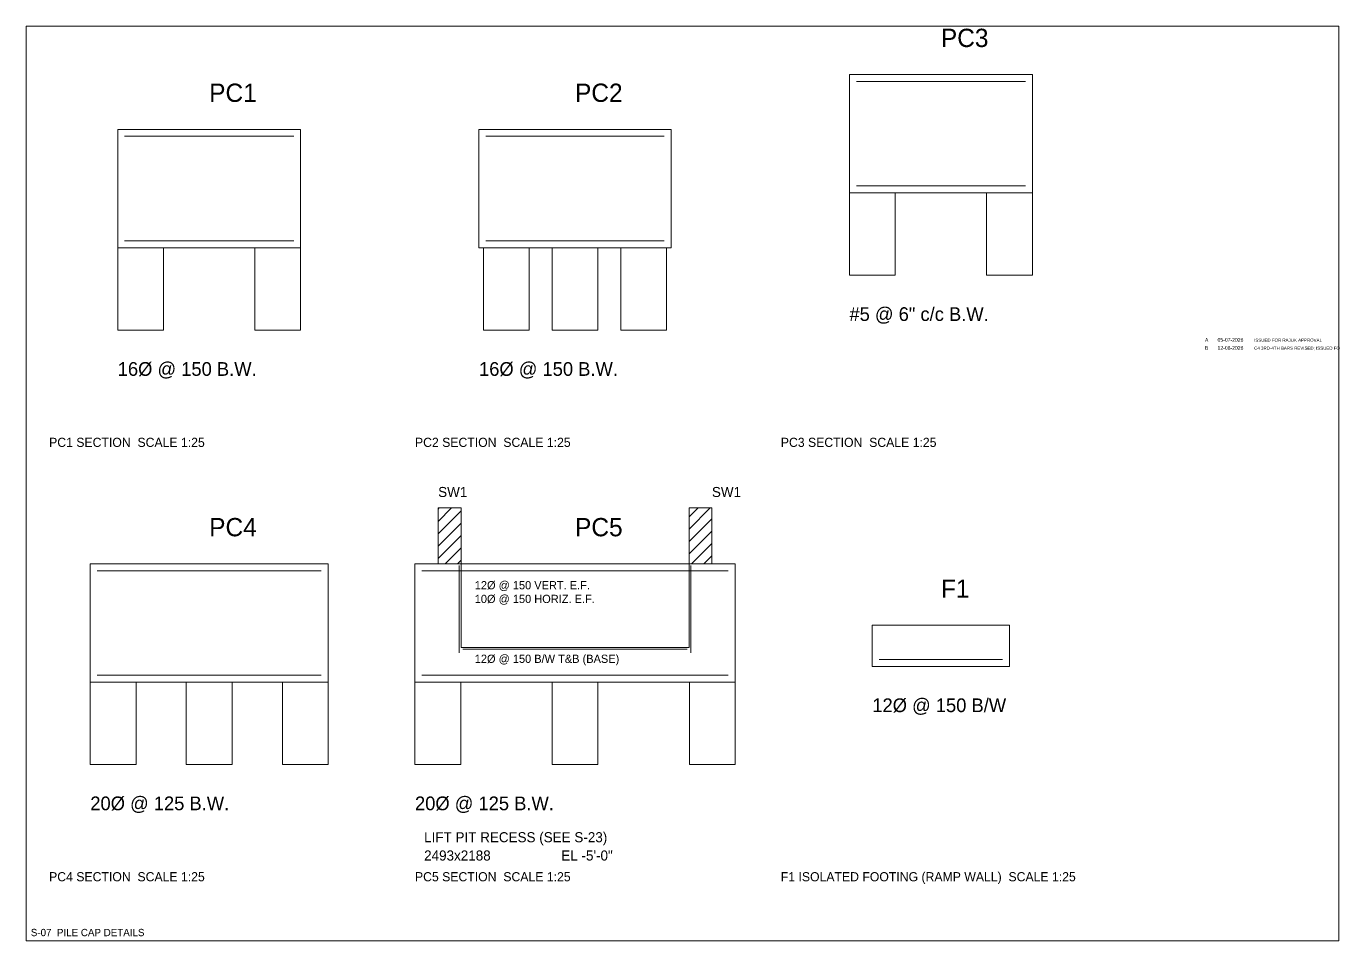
# Model space of a CAD drawing. Extents: x 1000 to 741800, y -207200 to 58400.
# Drawn here: x 486800 to 544200, y 1000 to 41000 of the extents above; entities that cross this region are included whole.
import ezdxf

# ---------------------------------------------------------------- set-up
doc = ezdxf.new("R2010")
doc.units = 0
for name, color, linetype, lineweight, plot in [('Foundation', 3, 'Continuous', 0, False), ('Hatch', 9, 'Continuous', 0, False), ('Rod-1', 6, 'Continuous', 0, False), ('Rod-2', 2, 'Continuous', 0, False), ('Sheet', 7, 'Continuous', 0, False), ('Text-1', 7, 'Continuous', 0, False), ('Text-2', 7, 'Continuous', 0, False), ('TITLE', 7, 'Continuous', 0, False), ('Wall', 1, 'Continuous', 0, False)]:
    doc.layers.add(name, color=color, linetype=linetype, lineweight=lineweight, plot=plot)

msp = doc.modelspace()

# ---------------------------------------------------------------- hatches: boundary and pattern name
at = {"layer": 'Hatch'}
h = msp.add_hatch(dxfattribs=at)
h.set_pattern_fill('ANSI31', color=256, scale=120)
h.paths.add_polyline_path([(504814, 17491), (505814, 17491), (505814, 19929), (504814, 19929)])
h = msp.add_hatch(dxfattribs=at)
h.set_pattern_fill('ANSI31', color=256, scale=120)
h.paths.add_polyline_path([(515786, 17491), (516786, 17491), (516786, 19929), (515786, 19929)])

# ---------------------------------------------------------------- linework, layer by layer
at = {"layer": 'Foundation'}
for points in [[(522800, 33709), (530800, 33709), (530800, 38891), (522800, 38891)], [(490800, 31309), (498800, 31309), (498800, 36491), (490800, 36491)], [(506600, 31309), (515000, 31309), (515000, 36491), (506600, 36491)], [(522800, 30109), (524800, 30109), (524800, 33709), (522800, 33709)], [(522800, 30109), (524800, 30109), (524800, 33709), (522800, 33709)], [(528800, 30109), (530800, 30109), (530800, 33709), (528800, 33709)], [(528800, 30109), (530800, 30109), (530800, 33709), (528800, 33709)], [(490800, 27709), (492800, 27709), (492800, 31309), (490800, 31309)], [(496800, 27709), (498800, 27709), (498800, 31309), (496800, 31309)], [(506800, 27709), (508800, 27709), (508800, 31309), (506800, 31309)], [(509800, 27709), (511800, 27709), (511800, 31309), (509800, 31309)], [(512800, 27709), (514800, 27709), (514800, 31309), (512800, 31309)], [(489600, 12309), (500000, 12309), (500000, 17491), (489600, 17491)], [(503800, 12309), (517800, 12309), (517800, 17491), (503800, 17491)], [(523800, 13000), (529800, 13000), (529800, 14800), (523800, 14800)], [(489600, 8709), (491600, 8709), (491600, 12309), (489600, 12309)], [(489600, 8709), (491600, 8709), (491600, 12309), (489600, 12309)], [(493800, 8709), (495800, 8709), (495800, 12309), (493800, 12309)], [(498000, 8709), (500000, 8709), (500000, 12309), (498000, 12309)], [(498000, 8709), (500000, 8709), (500000, 12309), (498000, 12309)], [(503800, 8709), (505800, 8709), (505800, 12309), (503800, 12309)], [(503800, 8709), (505800, 8709), (505800, 12309), (503800, 12309)], [(503800, 8709), (505800, 8709), (505800, 12309), (503800, 12309)], [(509800, 8709), (511800, 8709), (511800, 12309), (509800, 12309)], [(509800, 8709), (511800, 8709), (511800, 12309), (509800, 12309)], [(509800, 8709), (511800, 8709), (511800, 12309), (509800, 12309)], [(515800, 8709), (517800, 8709), (517800, 12309), (515800, 12309)], [(515800, 8709), (517800, 8709), (517800, 12309), (515800, 12309)], [(515800, 8709), (517800, 8709), (517800, 12309), (515800, 12309)]]:
    msp.add_lwpolyline(points, close=True, dxfattribs=at)
msp.add_lwpolyline([(505814, 17491), (505814, 13833), (515786, 13833), (515786, 17491)], dxfattribs=at)
at = {"layer": 'Rod-1'}
for p, q in [((523104, 34013), (530496, 34013)), ((491104, 31613), (498496, 31613)), ((506904, 31613), (514696, 31613)), ((505734, 13593), (505734, 17411)), ((515866, 13593), (515866, 17411)), ((524104, 13304), (529496, 13304)), ((489904, 12613), (499696, 12613)), ((504104, 12613), (517496, 12613))]:
    msp.add_line(p, q, dxfattribs=at)
at = {"layer": 'Rod-2'}
for p, q in [((523104, 38587), (530496, 38587)), ((491104, 36187), (498496, 36187)), ((506904, 36187), (514696, 36187)), ((489904, 17187), (499696, 17187)), ((504104, 17187), (517496, 17187)), ((505894, 13753), (515706, 13753))]:
    msp.add_line(p, q, dxfattribs=at)
at = {"layer": 'Sheet'}
msp.add_lwpolyline([(486800, 1000), (544200, 1000), (544200, 41000), (486800, 41000)], close=True, dxfattribs=at)
at = {"layer": 'Wall'}
for points in [[(504814, 17491), (505814, 17491), (505814, 19929), (504814, 19929)], [(515786, 17491), (516786, 17491), (516786, 19929), (515786, 19929)]]:
    msp.add_lwpolyline(points, close=True, dxfattribs=at)

# ---------------------------------------------------------------- texts
at = {"layer": 'Sheet'}
for s, height, p in [('PC1 SECTION  SCALE 1:25', 400, (487800, 22600)), ('PC2 SECTION  SCALE 1:25', 400, (503800, 22600)), ('PC3 SECTION  SCALE 1:25', 400, (519800, 22600)), ('F1 ISOLATED FOOTING (RAMP WALL)  SCALE 1:25', 400, (519800, 3600)), ('PC4 SECTION  SCALE 1:25', 400, (487800, 3600)), ('PC5 SECTION  SCALE 1:25', 400, (503800, 3600)), ('S-07  PILE CAP DETAILS', 320, (487000, 1200))]:
    msp.add_text(s, height=height, dxfattribs=at).set_placement(p)
at = {"layer": 'Text-1'}
for s, height, p in [('PC3', 800, (526800, 40091)), ('PC1', 800, (494800, 37691)), ('PC2', 800, (510800, 37691)), ('SW1', 440, (504814, 20409)), ('SW1', 440, (516786, 20409)), ('PC4', 800, (494800, 18691)), ('PC5', 800, (510800, 18691)), ('F1', 800, (526800, 16000))]:
    msp.add_text(s, height=height, dxfattribs=at).set_placement(p)
at = {"layer": 'Text-2'}
for s, height, p in [('#5 @ 6" c/c B.W.', 600, (522800, 28109)), ('16%%C @ 150 B.W.', 600, (490800, 25709)), ('16%%C @ 150 B.W.', 600, (506600, 25709)), ('12%%C @ 150 VERT. E.F.', 360, (506414, 16371)), ('10%%C @ 150 HORIZ. E.F.', 360, (506414, 15771)), ('12%%C @ 150 B/W T&B (BASE)', 360, (506414, 13153)), ('12%%C @ 150 B/W', 600, (523800, 11000)), ('20%%C @ 125 B.W.', 600, (489600, 6709)), ('20%%C @ 125 B.W.', 600, (503800, 6709)), ('LIFT PIT RECESS (SEE S-23)', 440, (504200, 5309)), ('2493x2188', 440, (504200, 4509)), ('EL -5\'-0"', 440, (510200, 4509))]:
    msp.add_text(s, height=height, dxfattribs=at).set_placement(p)
at = {"layer": 'TITLE'}
for s, height, p in [('A', 160, (538350, 27200)), ('B', 160, (538350, 26850)), ('05-07-2026', 160, (538900, 27200)), ('12-08-2026', 160, (538900, 26850)), ('C4 3RD-4TH BARS REVISED; ISSUED FO', 140, (540500, 26850)), ('ISSUED FOR RAJUK APPROVAL', 140, (540500, 27200))]:
    msp.add_text(s, height=height, dxfattribs=at).set_placement(p)

doc.saveas('drawing.dxf')
